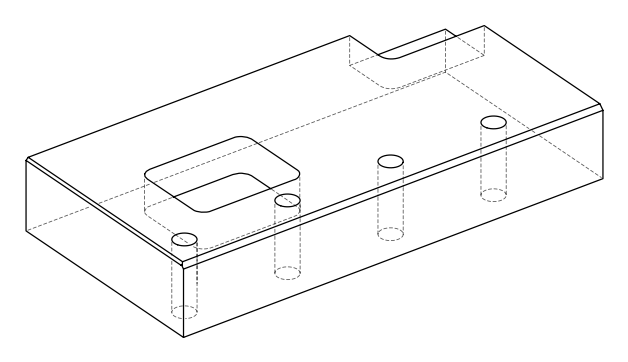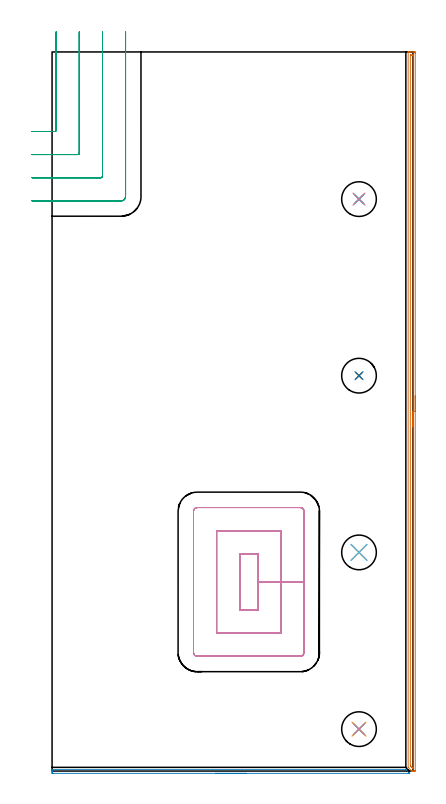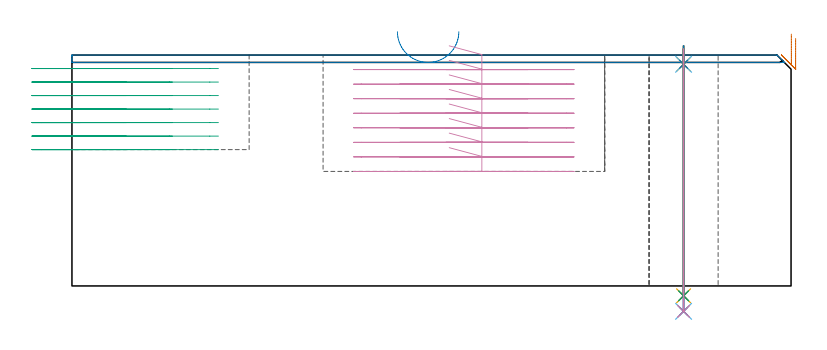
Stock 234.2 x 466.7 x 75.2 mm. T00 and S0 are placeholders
(PLAN: 16 operations, 10 tool changes, 32 min)
(1 AREA_MILL | FG_CHAMFER_SURFACE | UGT0205_001 | 7.63 min | 4938 mm3)
(2 AREA_MILL_1 | FG_CHAMFER_SURFACE_1 | UGT0205_001 | 2 min | 663 mm3)
(3 MILL_CORNER_NOTCH_RECTANGULAR | CORNER_NOTCH_RECTANGULAR | UGT0201_094 | Follow Part, ap 5, ae 75% | 7.74 min | 188384 mm3)
(4 MILL_RECTANGULAR_POCKET | POCKET_RECTANGULAR_STRAIGHT | UGT0201_094 | Follow Part, ap 5, ae 75% | 11.81 min | 399994 mm3)
(5 SPOT_DRILL | STEP1HOLE | NXT0321_9005460120000 | 0.05 min | 177 mm3)
(6 SPOT_DRILL_1 | STEP1HOLE_1 | NXT0321_9005460120000 | 0.05 min | 181 mm3)
(7 SPOT_DRILL_2 | STEP1HOLE_2 | NXT0321_9005460120000 | 0.05 min | 176 mm3)
(8 SPOT_DRILL_3 | STEP1HOLE_3 | NXT0321_9005460120000 | 0.05 min | 190 mm3)
(9 DRILL_THROUGH_HOLE_INTO_CENTER | STEP1HOLE | NXT0301_065 | 0.32 min | 5035 mm3)
(10 DRILL_TO_ENLARGE_THROUGH_HOLE | STEP1HOLE | UGT0301_054 | 0.34 min | 24602 mm3)
(11 DRILL_THROUGH_HOLE_INTO_CENTER_1 | STEP1HOLE_1 | NXT0301_065 | 0.32 min | 5056 mm3)
(12 DRILL_TO_ENLARGE_THROUGH_HOLE_1 | STEP1HOLE_1 | UGT0301_054 | 0.34 min | 24660 mm3)
(13 DRILL_THROUGH_HOLE_INTO_CENTER_2 | STEP1HOLE_2 | NXT0301_065 | 0.32 min | 5036 mm3)
(14 DRILL_TO_ENLARGE_THROUGH_HOLE_2 | STEP1HOLE_2 | UGT0301_054 | 0.34 min | 24632 mm3)
(15 DRILL_THROUGH_HOLE_INTO_CENTER_3 | STEP1HOLE_3 | NXT0301_065 | 0.32 min | 5025 mm3)
(16 DRILL_TO_ENLARGE_THROUGH_HOLE_3 | STEP1HOLE_3 | UGT0301_054 | 0.34 min | 24631 mm3)
(TOOL UGT0205_001 | Chamfer Mill 20 x 3 x 45 deg. | D20 FL50 Z2)
(TOOL UGT0201_094 | End mill 20 mm | D20 FL38 Z4)
(TOOL NXT0321_9005460120000 | NC Spot Drill, 142deg, 12mm, Carbide, Uncoated | D12 PA142 FL30 Z2)
(TOOL NXT0301_065 | Carbide Drill 9.4mm [860.1-0940-075A1-MM 2214] | D9.4 PA140 FL98 Z2)
(TOOL UGT0301_054 | Twist Drill 22.5 mm | D22.5 PA118 FL155 Z2)
(OP 1 AREA_MILL)
G17 G21 G94 G90
T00 M6
G54
G17 G0 G90 X235.7 Y243.35 S1061 M3
G43 Z85.2 H0
Z80.6
G94 G1 Y243.312 Z79.728 F250.
Y243.198 Z78.864
Y243.009 Z78.012
Y242.747 Z77.18
Y242.413 Z76.374
Y242.01 Z75.6
Y241.542 Z74.864
Y241.01 Z74.172
Y240.421 Z73.529
Y239.778 Z72.94
Y239.086 Z72.408
Y238.35 Z71.94
Y237.576 Z71.537
Y236.77 Z71.203
Y235.938 Z70.941
Y235.086 Z70.752
Y234.222 Z70.638
Y233.35 Z70.6
Y0.354
X235.697 Y0.172 Z70.603
X235.691 Y0.002 Z70.605
X235.514 Y0. Z70.782
X235.174 Z71.122
X234.49 Z71.809
X234.083 Z72.216
X233.659 Z72.638
X233.521 Y0.004 Z72.776
X233.492 Y0.01 Z72.804
X233.4 Y0.1 Z72.898
X233.327 Y0.172 Z72.971
X231.101 Y2.399 Z75.198
X231.1 Y2.405 Z75.2
Y466.528
X231.103 Y466.691 Z75.188
X231.132 Y466.7 Z75.159
X231.505 Z74.794
X231.83 Z74.469
X232.513 Z73.782
X233.741 Z72.555
X234.287 Z72.008
X234.901 Z71.394
X235.174 Y466.697 Z71.122
X235.691 Y466.692 Z70.605
X235.693 Y466.605 Z70.603
X235.698 Y466.081 Z70.602
X235.7 Y465.551 Z70.6
Y233.35
X234.286 Z72.014
Y2.407
X234.284 Y2.183 Z72.016
X234.281 Y2.072 Z72.019
X234.279 Y2.02 Z72.021
X234.272 Y2.009 Z72.028
X234.252 Y2.008 Z72.048
X234.084 Y2.006 Z72.216
X234.006 Y2.01 Z72.294
X233.945 Y2.016 Z72.355
X233.867 Y2.092 Z72.433
X233.545 Y2.406 Z72.755
X233.4 Y2.55 Z72.9
X232.654 Y3.299 Z73.646
X232.547 Y3.414 Z73.753
X232.521 Y3.444 Z73.779
X232.519 Y3.467 Z73.781
X232.517 Y3.522 Z73.783
X232.515 Y3.745 Z73.785
X232.514 Y464.293 Z73.786
X232.516 Y464.517 Z73.784
X232.519 Y464.629 Z73.781
X232.521 Y464.676 Z73.779
X232.596 Y464.69 Z73.704
X233. Y464.697 Z73.3
X233.4 Y464.699 Z72.9
X233.885 Z72.415
X234.144 Y464.694 Z72.156
X234.251 Y464.69 Z72.049
X234.279 Y464.677 Z72.021
X234.281 Y464.628 Z72.019
X234.284 Y464.518 Z72.016
X234.286 Y464.295 Z72.014
Y233.35
Y232.478 Z72.052
Y231.614 Z72.166
Y230.762 Z72.355
Y229.93 Z72.617
Y229.124 Z72.951
Y228.35 Z73.354
Y227.614 Z73.823
Y226.922 Z74.354
Y226.279 Z74.943
Y225.69 Z75.586
Y225.158 Z76.278
Y224.69 Z77.014
Y224.287 Z77.788
Y223.953 Z78.594
Y223.691 Z79.426
Y223.502 Z80.278
Y223.388 Z81.143
Y223.35 Z82.014
G0 Z85.2
M5
M2
(OP 2 AREA_MILL_1)
G17 G21 G94 G90
T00 M6
G54
G17 G0 G90 X126. Y-1.5 S1061 M3
G43 Z85.2 H0
Z82.8
G94 G1 X125.962 Z81.928 F250.
X125.848 Z81.064
X125.659 Z80.212
X125.397 Z79.38
X125.063 Z78.574
X124.66 Z77.8
X124.192 Z77.064
X123.66 Z76.372
X123.071 Z75.729
X122.428 Z75.14
X121.736 Z74.608
X121. Z74.14
X120.226 Z73.737
X119.42 Z73.403
X118.588 Z73.141
X117.736 Z72.952
X116.872 Z72.838
X116. Z72.8
X0.632
X0.352 Y-1.499 Z72.801
X0.02 Y-1.493 Z72.804
X0.004 Y-1.491 Z72.805
X0. Y-1.173 Z73.123
Y-0.66 Z73.636
Y-0.3 Z73.995
Y0.42 Z74.72
Y0.63 Z74.93
X0.003 Y0.767 Z75.059
X0.01 Y0.897 Z75.189
X0.185 Y0.9 Z75.2
X229.594 Y0.901 Z75.199
X229.609 Y0.891 Z75.19
X231.675 Y-1.173 Z73.123
X231.815 Y-1.314 Z72.983
X231.965 Y-1.465 Z72.833
X231.984 Y-1.495 Z72.802
X231.983 Y-1.499 Z72.799
X231.927 Y-1.5 Z72.8
X231.815
X116.
X115.128 Z72.838
X114.264 Z72.952
X113.412 Z73.141
X112.58 Z73.403
X111.774 Z73.737
X111. Z74.14
X110.264 Z74.608
X109.572 Z75.14
X108.929 Z75.729
X108.34 Z76.372
X107.808 Z77.064
X107.34 Z77.8
X106.937 Z78.574
X106.603 Z79.38
X106.341 Z80.212
X106.152 Z81.064
X106.038 Z81.928
X106. Z82.8
G0 Z85.2
M5
M2
(OP 3 MILL_CORNER_NOTCH_RECTANGULAR)
G17 G21 G94 G90
T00 M6
G54
G17 G0 G90 X-13. Y415.1 S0 M3
G43 Z85.2 H0
Z70.8
G94 G1 X-10. F250.
X1.706 F500.
G3 X2.7 Y416.094 R1.
G1 Y476.7
Y479.7 F250.
G0 Z85.2
X-13. Y400.1
Z70.8
G1 X-10.
X16.705 F500.
G3 X17.7 Y401.095 R1.
G1 Y476.7
Y479.7 F250.
G0 Z85.2
X-13. Y385.1
Z70.8
G1 X-10.
X31.705 F500.
G3 X32.7 Y386.095 R1.
G1 Y476.7
Y479.7 F250.
G0 Z85.2
X-13. Y370.1
Z70.8
G1 X-10.
X44.9 F500.
G3 X47.7 Y372.9 R2.8
G1 Y476.7
Y479.7 F250.
G0 Z85.2
X-13. Y415.1
Z66.4
G1 X-10.
X1.706 F500.
G3 X2.7 Y416.094 R1.
G1 Y476.7
Y479.7 F250.
G0 Z85.2
X-13. Y400.1
Z66.4
G1 X-10.
X16.705 F500.
G3 X17.7 Y401.095 R1.
G1 Y476.7
Y479.7 F250.
G0 Z85.2
X-13. Y385.1
Z66.4
G1 X-10.
X31.705 F500.
G3 X32.7 Y386.095 R1.
G1 Y476.7
Y479.7 F250.
G0 Z85.2
X-13. Y370.1
Z66.4
G1 X-10.
X44.9 F500.
G3 X47.7 Y372.9 R2.8
G1 Y476.7
Y479.7 F250.
G0 Z85.2
X-13. Y415.1
Z62.
G1 X-10.
X1.706 F500.
G3 X2.7 Y416.094 R1.
G1 Y476.7
Y479.7 F250.
G0 Z85.2
X-13. Y400.1
Z62.
G1 X-10.
X16.705 F500.
G3 X17.7 Y401.095 R1.
G1 Y476.7
Y479.7 F250.
G0 Z85.2
X-13. Y385.1
Z62.
G1 X-10.
X31.705 F500.
G3 X32.7 Y386.095 R1.
G1 Y476.7
Y479.7 F250.
G0 Z85.2
X-13. Y370.1
Z62.
G1 X-10.
X44.9 F500.
G3 X47.7 Y372.9 R2.8
G1 Y476.7
Y479.7 F250.
G0 Z85.2
X-13. Y415.1
Z57.6
G1 X-10.
X1.706 F500.
G3 X2.7 Y416.094 R1.
G1 Y476.7
Y479.7 F250.
G0 Z85.2
X-13. Y400.1
Z57.6
G1 X-10.
X16.705 F500.
G3 X17.7 Y401.095 R1.
G1 Y476.7
Y479.7 F250.
G0 Z85.2
X-13. Y385.1
Z57.6
G1 X-10.
X31.705 F500.
G3 X32.7 Y386.095 R1.
G1 Y476.7
Y479.7 F250.
G0 Z85.2
X-13. Y370.1
Z57.6
G1 X-10.
X44.9 F500.
G3 X47.7 Y372.9 R2.8
G1 Y476.7
Y479.7 F250.
G0 Z85.2
X-13. Y415.1
Z53.2
G1 X-10.
X1.706 F500.
G3 X2.7 Y416.094 R1.
G1 Y476.7
Y479.7 F250.
G0 Z85.2
X-13. Y400.1
Z53.2
G1 X-10.
X16.705 F500.
G3 X17.7 Y401.095 R1.
G1 Y476.7
Y479.7 F250.
G0 Z85.2
X-13. Y385.1
Z53.2
G1 X-10.
X31.705 F500.
G3 X32.7 Y386.095 R1.
G1 Y476.7
Y479.7 F250.
G0 Z85.2
X-13. Y370.1
Z53.2
G1 X-10.
X44.9 F500.
G3 X47.7 Y372.9 R2.8
G1 Y476.7
Y479.7 F250.
G0 Z85.2
X-13. Y415.1
Z48.8
G1 X-10.
X1.706 F500.
G3 X2.7 Y416.094 R1.
G1 Y476.7
Y479.7 F250.
G0 Z85.2
X-13. Y400.1
Z48.8
G1 X-10.
X16.705 F500.
G3 X17.7 Y401.095 R1.
G1 Y476.7
Y479.7 F250.
G0 Z85.2
X-13. Y385.1
Z48.8
G1 X-10.
X31.705 F500.
G3 X32.7 Y386.095 R1.
G1 Y476.7
Y479.7 F250.
G0 Z85.2
X-13. Y370.1
Z48.8
G1 X-10.
X44.9 F500.
G3 X47.7 Y372.9 R2.8
G1 Y476.7
Y479.7 F250.
G0 Z85.2
X-13. Y415.1
Z44.4
G1 X-10.
X1.706 F500.
G3 X2.7 Y416.094 R1.
G1 Y476.7
Y479.7 F250.
G0 Z85.2
X-13. Y400.1
Z44.4
G1 X-10.
X16.705 F500.
G3 X17.7 Y401.095 R1.
G1 Y476.7
Y479.7 F250.
G0 Z85.2
X-13. Y385.1
Z44.4
G1 X-10.
X31.705 F500.
G3 X32.7 Y386.095 R1.
G1 Y476.7
Y479.7 F250.
G0 Z85.2
X-13. Y370.1
Z44.4
G1 X-10.
X44.9 F500.
G3 X47.7 Y372.9 R2.8
G1 Y476.7
Y479.7 F250.
G0 Z85.2
M5
M2
(OP 4 MILL_RECTANGULAR_POCKET)
G17 G21 G94 G90
T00 M6
G54
G17 G0 G90 X122.873 Y104.5 S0 M3
G43 Z85.2 H0
Z78.2
G94 G1 X133.5 Z75.352 F250.
Y122.75 Z70.462
Y141. F500.
X121.8
Y104.5
X133.5
Y122.75
X148.5
Y156.
X106.8
Y89.5
X148.5
Y122.75
X163.5
Y168.6
G3 X161.1 Y171. R2.4
G1 X94.2
G3 X91.8 Y168.6 R2.4
G1 Y76.9
G3 X94.2 Y74.5 R2.4
G1 X161.1
G3 X163.5 Y76.9 R2.4
G1 Y122.75
Y123.75
G0 X122.873 Y104.5 Z73.462
G1 X133.5 Z70.615 F250.
Y122.75 Z65.725
Y141. F500.
X121.8
Y104.5
X133.5
Y122.75
X148.5
Y156.
X106.8
Y89.5
X148.5
Y122.75
X163.5
Y168.6
G3 X161.1 Y171. R2.4
G1 X94.2
G3 X91.8 Y168.6 R2.4
G1 Y76.9
G3 X94.2 Y74.5 R2.4
G1 X161.1
G3 X163.5 Y76.9 R2.4
G1 Y122.75
Y123.75
G0 X122.873 Y104.5 Z68.725
G1 X133.5 Z65.878 F250.
Y122.75 Z60.987
Y141. F500.
X121.8
Y104.5
X133.5
Y122.75
X148.5
Y156.
X106.8
Y89.5
X148.5
Y122.75
X163.5
Y168.6
G3 X161.1 Y171. R2.4
G1 X94.2
G3 X91.8 Y168.6 R2.4
G1 Y76.9
G3 X94.2 Y74.5 R2.4
G1 X161.1
G3 X163.5 Y76.9 R2.4
G1 Y122.75
Y123.75
G0 X122.873 Y104.5 Z63.987
G1 X133.5 Z61.14 F250.
Y122.75 Z56.25
Y141. F500.
X121.8
Y104.5
X133.5
Y122.75
X148.5
Y156.
X106.8
Y89.5
X148.5
Y122.75
X163.5
Y168.6
G3 X161.1 Y171. R2.4
G1 X94.2
G3 X91.8 Y168.6 R2.4
G1 Y76.9
G3 X94.2 Y74.5 R2.4
G1 X161.1
G3 X163.5 Y76.9 R2.4
G1 Y122.75
Y123.75
G0 X122.873 Y104.5 Z59.25
G1 X133.5 Z56.403 F250.
Y122.75 Z51.512
Y141. F500.
X121.8
Y104.5
X133.5
Y122.75
X148.5
Y156.
X106.8
Y89.5
X148.5
Y122.75
X163.5
Y168.6
G3 X161.1 Y171. R2.4
G1 X94.2
G3 X91.8 Y168.6 R2.4
G1 Y76.9
G3 X94.2 Y74.5 R2.4
G1 X161.1
G3 X163.5 Y76.9 R2.4
G1 Y122.75
Y123.75
G0 X122.873 Y104.5 Z54.512
G1 X133.5 Z51.665 F250.
Y122.75 Z46.775
Y141. F500.
X121.8
Y104.5
X133.5
Y122.75
X148.5
Y156.
X106.8
Y89.5
X148.5
Y122.75
X163.5
Y168.6
G3 X161.1 Y171. R2.4
G1 X94.2
G3 X91.8 Y168.6 R2.4
G1 Y76.9
G3 X94.2 Y74.5 R2.4
G1 X161.1
G3 X163.5 Y76.9 R2.4
G1 Y122.75
Y123.75
G0 X122.873 Y104.5 Z49.775
G1 X133.5 Z46.928 F250.
Y122.75 Z42.037
Y141. F500.
X121.8
Y104.5
X133.5
Y122.75
X148.5
Y156.
X106.8
Y89.5
X148.5
Y122.75
X163.5
Y168.6
G3 X161.1 Y171. R2.4
G1 X94.2
G3 X91.8 Y168.6 R2.4
G1 Y76.9
G3 X94.2 Y74.5 R2.4
G1 X161.1
G3 X163.5 Y76.9 R2.4
G1 Y122.75
Y123.75
G0 X122.873 Y104.5 Z45.037
G1 X133.5 Z42.19 F250.
Y122.75 Z37.3
Y141. F500.
X121.8
Y104.5
X133.5
Y122.75
X148.5
Y156.
X106.8
Y89.5
X148.5
Y122.75
X163.5
Y168.6
G3 X161.1 Y171. R2.4
G1 X94.2
G3 X91.8 Y168.6 R2.4
G1 Y76.9
G3 X94.2 Y74.5 R2.4
G1 X161.1
G3 X163.5 Y76.9 R2.4
G1 Y122.75
Y123.75
G0 Z85.2
M5
M2
(OP 5 SPOT_DRILL)
G17 G21 G94 G90
T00 M6
G54
G17 G0 G90 X199.2 Y27.2 S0 M3
G43 Z85.2 H0
G94 G81 G98 Z72.2 F250. R78.2
G80
M5
M2
(OP 6 SPOT_DRILL_1)
G17 G21 G94 G90
T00 M6
G54
G17 G0 G90 X199.2 Y141.9 S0 M3
G43 Z85.2 H0
G94 G81 G98 Z72.2 F250. R78.2
G80
M5
M2
(OP 7 SPOT_DRILL_2)
G17 G21 G94 G90
T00 M6
G54
G17 G0 G90 X199.2 Y256.6 S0 M3
G43 Z85.2 H0
G94 G81 G98 Z72.2 F250. R78.2
G80
M5
M2
(OP 8 SPOT_DRILL_3)
G17 G21 G94 G90
T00 M6
G54
G17 G0 G90 X199.2 Y371.2 S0 M3
G43 Z85.2 H0
G94 G81 G98 Z72.2 F250. R78.2
G80
M5
M2
(OP 9 DRILL_THROUGH_HOLE_INTO_CENTER)
G17 G21 G94 G90
T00 M6
G54
G17 G0 G90 X199.2 Y27.2 S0 M3
G43 Z85.2 H1
G94 G73 G98 Z-3.211 F250. Q8.712 R77.2
G80
M5
M2
(OP 10 DRILL_TO_ENLARGE_THROUGH_HOLE)
G17 G21 G94 G90
T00 M6
G54
G17 G0 G90 X199.2 Y27.2 S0 M3
G43 Z85.2 H0
G94 G73 G98 Z-8.26 F250. Q20.865 R77.2
G80
M5
M2
(OP 11 DRILL_THROUGH_HOLE_INTO_CENTER_1)
G17 G21 G94 G90
T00 M6
G54
G17 G0 G90 X199.2 Y141.9 S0 M3
G43 Z85.2 H1
G94 G73 G98 Z-3.211 F250. Q8.712 R77.2
G80
M5
M2
(OP 12 DRILL_TO_ENLARGE_THROUGH_HOLE_1)
G17 G21 G94 G90
T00 M6
G54
G17 G0 G90 X199.2 Y141.9 S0 M3
G43 Z85.2 H0
G94 G73 G98 Z-8.26 F250. Q20.865 R77.2
G80
M5
M2
(OP 13 DRILL_THROUGH_HOLE_INTO_CENTER_2)
G17 G21 G94 G90
T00 M6
G54
G17 G0 G90 X199.2 Y256.6 S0 M3
G43 Z85.2 H1
G94 G73 G98 Z-3.211 F250. Q8.712 R77.2
G80
M5
M2
(OP 14 DRILL_TO_ENLARGE_THROUGH_HOLE_2)
G17 G21 G94 G90
T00 M6
G54
G17 G0 G90 X199.2 Y256.6 S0 M3
G43 Z85.2 H0
G94 G73 G98 Z-8.26 F250. Q20.865 R77.2
G80
M5
M2
(OP 15 DRILL_THROUGH_HOLE_INTO_CENTER_3)
G17 G21 G94 G90
T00 M6
G54
G17 G0 G90 X199.2 Y371.2 S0 M3
G43 Z85.2 H1
G94 G73 G98 Z-3.211 F250. Q8.712 R77.2
G80
M5
M2
(OP 16 DRILL_TO_ENLARGE_THROUGH_HOLE_3)
G17 G21 G94 G90
T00 M6
G54
G17 G0 G90 X199.2 Y371.2 S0 M3
G43 Z85.2 H0
G94 G73 G98 Z-8.26 F250. Q20.865 R77.2
G80
M5
M2
